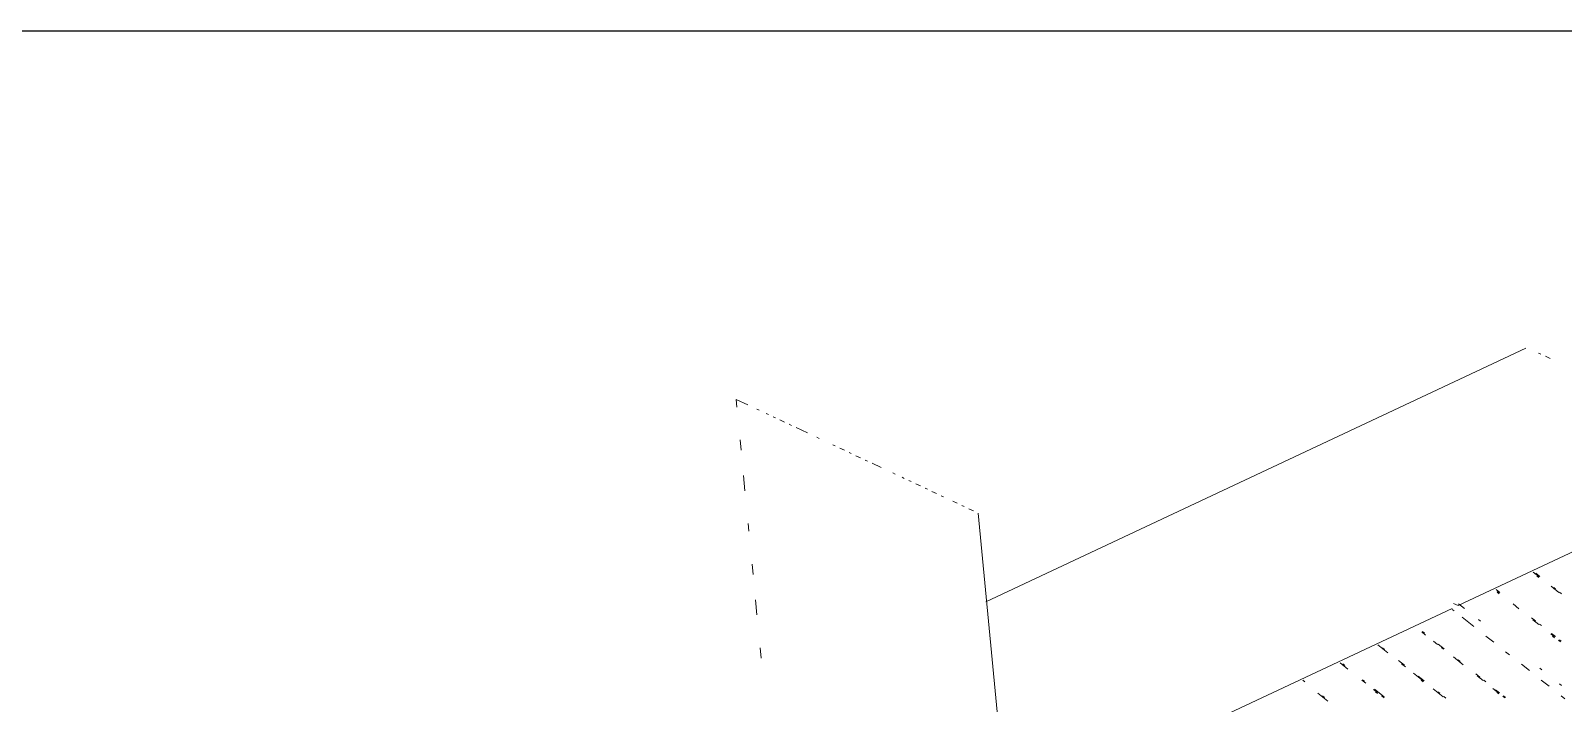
# Paper-space layout '03 3D Building and Roof' of a CAD drawing. Header units: millimetres. Extents: x 5 to 415, y 5 to 292.
# Drawn here: x 256.54 to 282.26, y 97.36 to 108.64 of the extents above; entities that cross this region are included whole.
import ezdxf

# ---------------------------------------------------------------- set-up
doc = ezdxf.new("R2010")
doc.units = ezdxf.units.MM
doc.layers.add('EXISTING', color=7, linetype='Continuous')
picture_1 = doc.add_image_def('image3.png', size_in_pixel=(1577, 763))

# ---------------------------------------------------------------- blocks, each defined once
blk = doc.blocks.new('SHEET_03')
at = {"layer": 'EXISTING', "color": 250, "lineweight": 9}
for p, q in [((272.569, 99.065), (281.629, 103.318)), ((281.843, 103.237), (281.881, 103.219)), ((281.958, 103.183), (282.036, 103.147)), ((268.393, 102.332), (268.38, 102.46)), ((268.38, 102.46), (268.574, 102.369)), ((268.728, 102.296), (268.767, 102.278)), ((268.883, 102.224), (268.922, 102.206)), ((268.999, 102.169), (269.038, 102.151)), ((269.115, 102.115), (269.192, 102.079)), ((269.269, 102.042), (269.308, 102.024)), ((269.385, 101.988), (269.579, 101.897)), ((268.463, 101.609), (268.446, 101.779)), ((269.733, 101.825), (269.772, 101.806)), ((270.004, 101.698), (270.043, 101.679)), ((270.12, 101.643), (270.197, 101.607)), ((270.275, 101.571), (270.313, 101.552)), ((270.39, 101.516), (270.468, 101.48)), ((270.545, 101.443), (270.584, 101.425)), ((270.661, 101.389), (270.816, 101.316)), ((268.528, 100.929), (268.504, 101.184)), ((271.009, 101.226), (271.048, 101.208)), ((271.164, 101.153), (271.202, 101.135)), ((271.28, 101.099), (271.318, 101.081)), ((271.396, 101.044), (271.473, 101.008)), ((271.55, 100.972), (271.589, 100.953)), ((271.666, 100.917), (271.743, 100.881)), ((271.821, 100.845), (271.859, 100.826)), ((272.014, 100.754), (272.091, 100.718)), ((272.169, 100.681), (272.207, 100.663)), ((272.285, 100.627), (272.362, 100.591)), ((272.439, 100.554), (272.908, 95.706)), ((280.492, 99.001), (284.268, 100.774)), ((268.594, 100.248), (268.582, 100.376)), ((268.664, 99.525), (268.647, 99.695)), ((281.753, 99.565), (281.852, 99.486)), ((281.865, 99.492), (281.798, 99.544)), ((281.196, 99.219), (281.13, 99.272)), ((281.849, 99.472), (281.816, 99.498)), ((282.052, 99.328), (282.184, 99.222)), ((282.127, 99.267), (282.094, 99.294)), ((282.13, 99.281), (282.097, 99.307)), ((268.73, 98.845), (268.705, 99.1)), ((280.492, 99.001), (280.414, 99.038)), ((280.601, 98.953), (280.502, 99.032)), ((281.18, 99.2), (281.147, 99.226)), ((281.15, 99.24), (281.183, 99.214)), ((281.416, 99.029), (281.515, 98.95)), ((282.23, 99.202), (282.197, 99.228)), ((276.654, 97.199), (280.391, 98.954)), ((280.394, 98.939), (280.428, 98.913)), ((280.56, 98.808), (280.759, 98.65)), ((280.867, 98.742), (280.834, 98.768)), ((281.793, 98.745), (281.727, 98.798)), ((281.748, 98.766), (281.847, 98.687)), ((281.79, 98.732), (281.757, 98.758)), ((279.883, 98.561), (279.949, 98.508)), ((279.928, 98.541), (279.895, 98.567)), ((280.959, 98.492), (281.091, 98.386)), ((281.893, 98.666), (281.86, 98.693)), ((282.047, 98.529), (282.113, 98.476)), ((282.125, 98.482), (282.059, 98.535)), ((268.799, 98.122), (268.783, 98.292)), ((279.147, 98.342), (279.313, 98.21)), ((279.26, 98.268), (279.226, 98.295)), ((280.082, 98.403), (280.148, 98.35)), ((280.26, 98.277), (280.161, 98.356)), ((280.215, 98.298), (280.248, 98.271)), ((282.11, 98.462), (282.077, 98.489)), ((282.179, 98.423), (282.213, 98.397)), ((282.225, 98.403), (282.192, 98.429)), ((278.512, 98.043), (278.645, 97.938)), ((278.591, 97.996), (278.557, 98.023)), ((279.592, 98.005), (279.492, 98.084)), ((279.546, 98.026), (279.612, 97.973)), ((279.588, 97.991), (279.555, 98.018)), ((280.414, 98.14), (280.58, 98.008)), ((280.526, 98.066), (280.493, 98.093)), ((281.291, 98.228), (281.357, 98.176)), ((281.556, 98.017), (281.689, 97.912)), ((277.922, 97.724), (277.889, 97.751)), ((278.877, 97.753), (278.943, 97.701)), ((278.923, 97.733), (278.889, 97.759)), ((279.745, 97.867), (279.911, 97.736)), ((279.923, 97.742), (279.824, 97.821)), ((279.908, 97.722), (279.875, 97.749)), ((280.858, 97.803), (280.792, 97.856)), ((280.812, 97.824), (280.912, 97.745)), ((280.855, 97.789), (280.822, 97.816)), ((280.958, 97.724), (280.924, 97.75)), ((281.896, 97.925), (281.863, 97.952)), ((281.888, 97.754), (282.021, 97.649)), ((278.142, 97.534), (278.308, 97.402)), ((278.254, 97.461), (278.221, 97.487)), ((279.076, 97.595), (279.142, 97.543)), ((279.255, 97.47), (279.089, 97.601)), ((279.139, 97.529), (279.106, 97.555)), ((279.209, 97.49), (279.242, 97.464)), ((279.251, 97.456), (279.218, 97.482)), ((280.077, 97.604), (280.243, 97.472)), ((280.189, 97.531), (280.156, 97.557)), ((280.289, 97.452), (280.255, 97.478)), ((281.078, 97.613), (281.177, 97.534)), ((281.19, 97.54), (281.123, 97.592)), ((281.174, 97.52), (281.141, 97.547)), ((281.244, 97.481), (281.277, 97.455)), ((281.289, 97.461), (281.256, 97.487)), ((282.228, 97.662), (282.195, 97.688)), ((282.22, 97.491), (282.286, 97.438))]:
    blk.add_line(p, q, dxfattribs=at)
image = blk.add_image(picture_1, insert=(224, 57.357), size_in_units=(106, 51.286))

psp = doc.layouts.new('03 3D Building and Roof')

# ---------------------------------------------------------------- block references
psp.add_blockref('SHEET_03', (0, 0))

doc.saveas('drawing.dxf')
